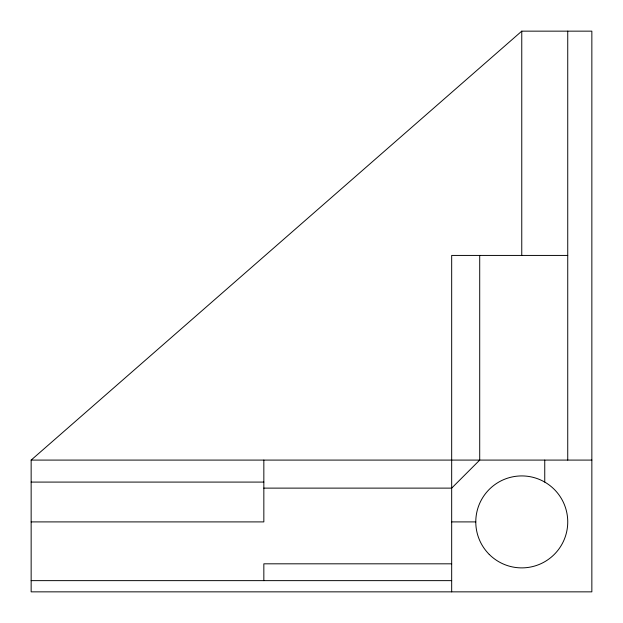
<?xml version="1.0" encoding="UTF-8"?>
<svg xmlns="http://www.w3.org/2000/svg" width="623" height="623" viewBox="0 0 623 623"><rect width="100%" height="100%" fill="white"/><g stroke="black" fill="none" stroke-linecap="round" stroke-linejoin="round"><path stroke-width="0.93" d="M31.15 460.085L521.763 31.15L591.85 31.15L591.85 591.85L31.15 591.85L31.15 460.085L591.85 460.085M567.74 255.43L451.675 255.43L451.675 591.85M31.15 482.085L263.841 482.085M263.841 488.12L451.675 488.12L479.71 460.085L479.71 255.43M31.15 521.903L263.841 521.903L263.841 460.085M451.675 521.903L475.785 521.903M451.675 563.815L263.841 563.815L263.841 580.636M31.15 580.636L451.675 580.636M567.74 31.15L567.74 460.085M544.751 460.085L544.751 482.085M521.763 31.15L521.763 255.43M489.25 554.415A45.977 45.977 0 0 0 566.175 533.802A45.977 45.977 0 0 0 509.863 477.491A45.977 45.977 0 0 0 489.25 554.415"/></g></svg>
